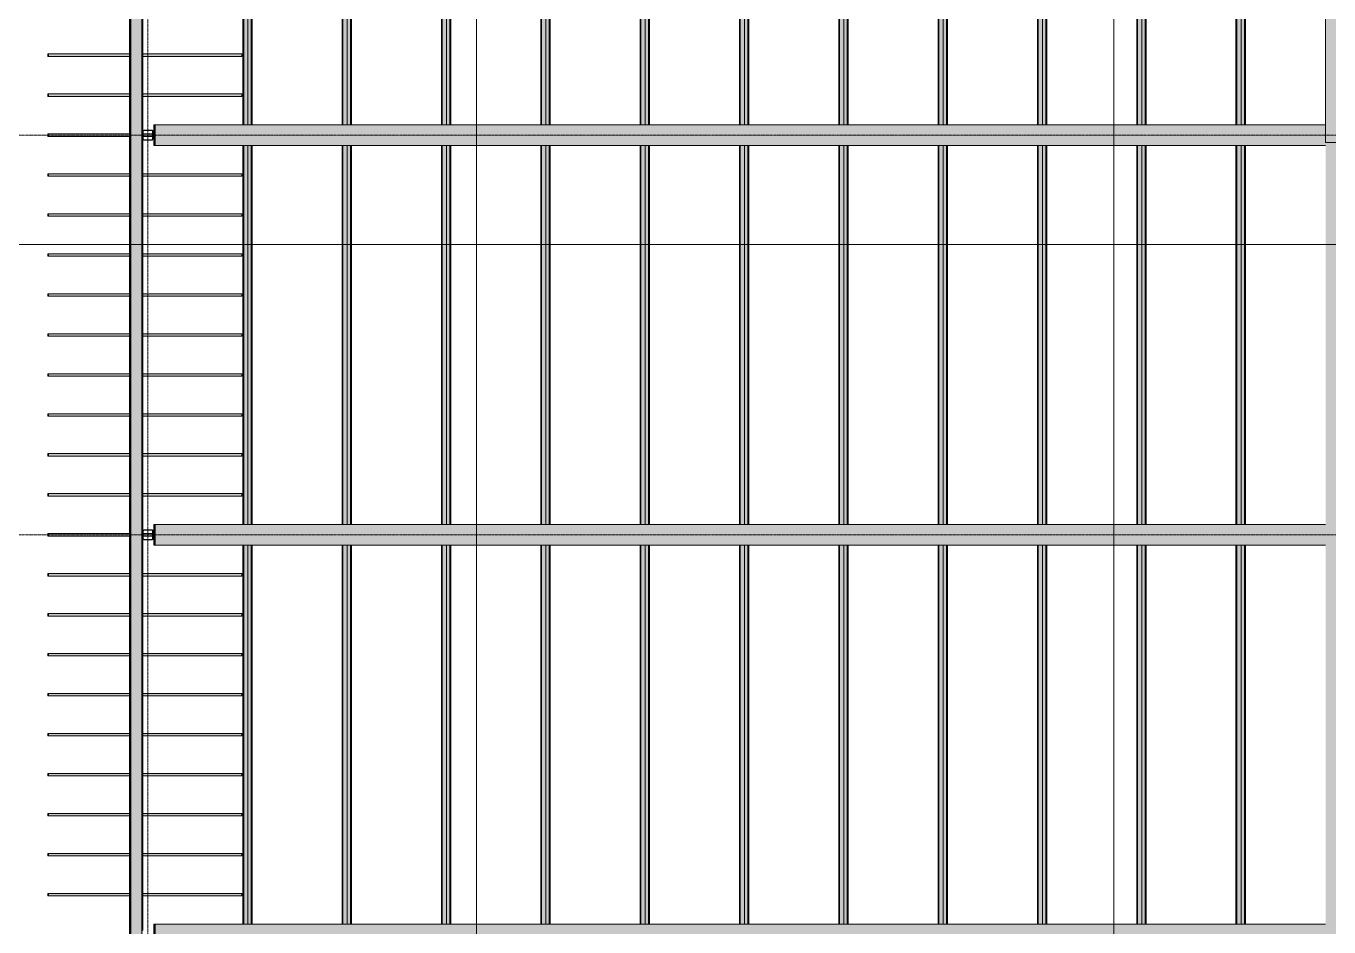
# Model space of a CAD drawing. Header units: inches. Extents: x 20139 to 37433, y -23296 to -20170.
# Drawn here: x 21999 to 22786, y -21863 to -21319 of the extents above; entities that cross this region are included whole.
import ezdxf

# ---------------------------------------------------------------- set-up
doc = ezdxf.new("R2010")
doc.units = ezdxf.units.IN
doc.header["$MEASUREMENT"] = 0
doc.linetypes.add('Grid Line 1_2_', pattern=[0.875, 0.5, -0.125, 0.125, -0.125])
for name, color, linetype, lineweight in [('G-ANNO-SYMB', 111, 'Continuous', 9), ('S-BEAM', 12, 'Continuous', 9), ('S-COLS', 52, 'Continuous', 9), ('S-GRID', 1, 'Continuous', 9)]:
    doc.layers.add(name, color=color, linetype=linetype, lineweight=lineweight)

# ---------------------------------------------------------------- blocks, each defined once
blk = doc.blocks.new('W-Wide Flange - W21X166-782998-Structural Framing')
at = {"layer": 'S-BEAM'}
for points in [[(22076.2, -21866.29), (22077.02, -21866.29), (22077.02, -21861.35), (22076.2, -21861.35), (22076.2, -21866.29)], [(22769.71, -21873.75), (22783.52, -21873.75), (22783.52, -21861.35), (22077.08, -21861.35), (22077.08, -21873.75), (22631.46, -21873.75)], [(22076.23, -21867.18), (22077.02, -21867.15), (22077.02, -21866.29), (22076.2, -21866.29), (22076.22, -21867.15)], [(22076.2, -21868.82), (22077.02, -21868.82), (22076.98, -21867.93), (22076.22, -21867.96), (22076.2, -21868.59)], [(22076.2, -21873.75), (22077.02, -21873.75), (22077.02, -21868.82), (22076.2, -21868.82), (22076.2, -21872.02)]]:
    blk.add_hatch(color=256, dxfattribs=at).paths.add_polyline_path(points, flags=0)
h = blk.add_hatch(color=256, dxfattribs=at)
h.paths.add_polyline_path([(22076.14, -21873.75), (22076.2, -21873.75), (22076.14, -21872.02)], flags=0)
h.paths.add_polyline_path([(22076.98, -21867.93), (22076.98, -21867.18), (22076.23, -21867.18), (22076.23, -21867.93)], flags=0)
for p, q in [((22076.14, -21873.75), (22076.14, -21861.35)), ((22076.14, -21861.35), (22076.2, -21861.35)), ((22076.2, -21861.35), (22076.2, -21866.29)), ((22076.2, -21861.35), (22077.02, -21861.35)), ((22077.02, -21861.35), (22077.08, -21861.35)), ((22077.02, -21866.29), (22077.02, -21861.35)), ((22077.08, -21861.35), (22077.08, -21873.75)), ((22077.08, -21861.35), (22783.52, -21861.35)), ((22076.2, -21868.82), (22076.2, -21873.75)), ((22076.23, -21867.18), (22076.98, -21867.18)), ((22076.98, -21867.93), (22076.23, -21867.93)), ((22077.02, -21873.75), (22077.02, -21868.82)), ((22076.2, -21873.75), (22076.14, -21873.75)), ((22076.2, -21873.75), (22077.02, -21873.75)), ((22077.08, -21873.75), (22077.02, -21873.75)), ((22077.08, -21873.75), (22783.52, -21873.75))]:
    blk.add_line(p, q, dxfattribs=at)
for centre, start_param, end_param in [((22076.23, -21866.29), 1.570796, 3.141593), ((22076.23, -21868.82), 0, 1.570796), ((22076.98, -21866.29), 3.141593, 4.712389), ((22076.98, -21868.82), 4.712389, 6.283185)]:
    blk.add_ellipse(centre, major_axis=(0, 0.89), ratio=0.041631, start_param=start_param, end_param=end_param, dxfattribs=at)
blk = doc.blocks.new('W-Wide Flange - W21X166-V14-Structural Framing')
at = {"layer": 'S-BEAM'}
h = blk.add_hatch(color=256, dxfattribs=at)
h.paths.add_polyline_path([(22076.14, -21632.5), (22076.2, -21632.5), (22076.14, -21629.93)], flags=0)
h.paths.add_polyline_path([(22076.98, -21626.68), (22076.98, -21625.93), (22076.23, -21625.93), (22076.23, -21626.68)], flags=0)
for points in [[(22076.2, -21625.04), (22077.02, -21625.04), (22077.02, -21620.1), (22076.2, -21620.1), (22076.2, -21625.04)], [(22076.23, -21625.93), (22077.02, -21625.9), (22077.02, -21625.04), (22076.2, -21625.04), (22076.22, -21625.9)], [(22769.71, -21632.5), (22783.52, -21632.5), (22783.52, -21620.1), (22077.08, -21620.1), (22077.08, -21632.5), (22700.59, -21632.5)], [(22076.2, -21632.5), (22077.02, -21632.5), (22077.02, -21627.57), (22076.2, -21627.57), (22076.2, -21629.93)]]:
    blk.add_hatch(color=256, dxfattribs=at).paths.add_polyline_path(points, flags=0)
h = blk.add_hatch(color=256, dxfattribs=at)
h.paths.add_polyline_path([(22077.02, -21627.12), (22076.98, -21626.68), (22076.22, -21626.71), (22076.2, -21627.12)], flags=0)
h.paths.add_polyline_path([(22076.2, -21627.57), (22077.02, -21627.57), (22077.02, -21627.12), (22076.2, -21627.12), (22076.2, -21627.34)], flags=0)
for p, q in [((22076.14, -21632.5), (22076.14, -21620.1)), ((22076.14, -21620.1), (22076.2, -21620.1)), ((22076.2, -21620.1), (22076.2, -21625.04)), ((22076.2, -21620.1), (22077.02, -21620.1)), ((22076.23, -21625.93), (22076.98, -21625.93)), ((22076.98, -21626.68), (22076.23, -21626.68)), ((22077.02, -21620.1), (22077.08, -21620.1)), ((22077.02, -21625.04), (22077.02, -21620.1)), ((22077.08, -21620.1), (22077.08, -21632.5)), ((22077.08, -21620.1), (22783.54, -21620.1)), ((22076.2, -21632.5), (22076.14, -21632.5)), ((22076.2, -21627.57), (22076.2, -21632.5)), ((22076.2, -21632.5), (22077.02, -21632.5)), ((22077.02, -21632.5), (22077.02, -21627.57)), ((22077.08, -21632.5), (22077.02, -21632.5)), ((22077.08, -21632.5), (22783.54, -21632.5))]:
    blk.add_line(p, q, dxfattribs=at)
for centre, start_param, end_param in [((22076.23, -21625.04), 1.570796, 3.141593), ((22076.23, -21627.57), 0, 1.570796), ((22076.98, -21625.04), 3.141593, 4.712389), ((22076.98, -21627.57), 4.712389, 6.283185)]:
    blk.add_ellipse(centre, major_axis=(0, 0.89), ratio=0.041631, start_param=start_param, end_param=end_param, dxfattribs=at)
blk = doc.blocks.new('W-Wide Flange - W21X166-772880-Structural Framing')
at = {"layer": 'S-BEAM'}
for points in [[(22076.2, -21383.79), (22077.02, -21383.79), (22077.02, -21378.85), (22076.2, -21378.85), (22076.2, -21383.79)], [(22783.52, -21391.25), (22783.52, -21378.85), (22077.08, -21378.85), (22077.08, -21391.25), (22769.71, -21391.25)], [(22076.23, -21384.68), (22077.02, -21384.65), (22077.02, -21383.79), (22076.2, -21383.79), (22076.22, -21384.65)], [(22076.2, -21386.32), (22077.02, -21386.32), (22076.98, -21385.43), (22076.22, -21385.46), (22076.2, -21386.09)], [(22076.2, -21391.25), (22077.02, -21391.25), (22077.02, -21386.32), (22076.2, -21386.32), (22076.2, -21387.85)]]:
    blk.add_hatch(color=256, dxfattribs=at).paths.add_polyline_path(points, flags=0)
h = blk.add_hatch(color=256, dxfattribs=at)
h.paths.add_polyline_path([(22076.14, -21391.25), (22076.2, -21391.25), (22076.14, -21387.85)], flags=0)
h.paths.add_polyline_path([(22076.98, -21385.43), (22076.98, -21384.68), (22076.23, -21384.68), (22076.23, -21385.43)], flags=0)
for p, q in [((22076.14, -21391.25), (22076.14, -21378.85)), ((22076.14, -21378.85), (22076.2, -21378.85)), ((22076.2, -21378.85), (22076.2, -21383.79)), ((22076.2, -21378.85), (22077.02, -21378.85)), ((22077.02, -21378.85), (22077.08, -21378.85)), ((22077.02, -21383.79), (22077.02, -21378.85)), ((22077.08, -21378.85), (22077.08, -21391.25)), ((22077.08, -21378.85), (22783.56, -21378.85)), ((22076.2, -21386.32), (22076.2, -21391.25)), ((22076.23, -21384.68), (22076.98, -21384.68)), ((22076.98, -21385.43), (22076.23, -21385.43)), ((22077.02, -21391.25), (22077.02, -21386.32)), ((22076.2, -21391.25), (22076.14, -21391.25)), ((22076.2, -21391.25), (22077.02, -21391.25)), ((22077.08, -21391.25), (22077.02, -21391.25)), ((22077.08, -21391.25), (22783.53, -21391.25))]:
    blk.add_line(p, q, dxfattribs=at)
for centre, start_param, end_param in [((22076.23, -21383.79), 1.570796, 3.141593), ((22076.23, -21386.32), 0, 1.570796), ((22076.98, -21383.79), 3.141593, 4.712389), ((22076.98, -21386.32), 4.712389, 6.283185)]:
    blk.add_ellipse(centre, major_axis=(0, 0.89), ratio=0.041631, start_param=start_param, end_param=end_param, dxfattribs=at)
blk = doc.blocks.new('Girt_C - 8_D-803273-Structural Framing')
at = {"layer": 'S-BEAM'}
for points in [[(22061.64, -22786.18), (22062.21, -22786.18), (22062.21, -21134.62), (22061.64, -21134.62), (22061.64, -22782.26)], [(22062.29, -22786.18), (22069, -22786.18), (22069, -21134.62), (22062.29, -21134.62), (22062.29, -22782.26)], [(22069.07, -22786.18), (22069.64, -22786.18), (22069.64, -21134.62), (22069.07, -21134.62), (22069.07, -22782.26)]]:
    blk.add_hatch(color=256, dxfattribs=at).paths.add_polyline_path(points, flags=0)
for p, q in [((22061.64, -21134.62), (22061.64, -22786.18)), ((22062.21, -21134.62), (22062.21, -22786.18)), ((22062.29, -21134.62), (22062.29, -22786.18)), ((22069, -21134.62), (22069, -22786.18)), ((22069.07, -21134.62), (22069.07, -22786.18)), ((22069.64, -21382.52), (22069.64, -21146.34)), ((22069.64, -21623.77), (22069.64, -21387.59)), ((22069.64, -21865.02), (22069.64, -21628.84))]:
    blk.add_line(p, q, dxfattribs=at)
blk = doc.blocks.new('Girt_Z - 8_D-790497-Structural Framing')
at = {"layer": 'S-BEAM'}
h = blk.add_hatch(color=256, dxfattribs=at)
h.paths.add_polyline_path([(22783.62, -22364.05), (22783.71, -22364.05), (22783.61, -22249.05), (22783.52, -22249.05), (22783.55, -22364.05)], flags=0)
h.paths.add_polyline_path([(22783.55, -21389.53), (22783.71, -21389.53), (22783.62, -21147.05), (22783.52, -21147.05), (22783.53, -21389.53)], flags=0)
h.paths.add_polyline_path([(22783.55, -21139.05), (22783.71, -21139.05), (22783.62, -21134.3), (22783.52, -21134.3), (22783.52, -21139.05)], flags=0)
h = blk.add_hatch(color=256, dxfattribs=at)
h.paths.add_polyline_path([(22786.99, -22364.05), (22790.88, -22364.05), (22790.88, -22249.05), (22783.71, -22249.05), (22783.71, -22364.05)], flags=0)
h.paths.add_polyline_path([(22784.17, -21389.53), (22790.88, -21389.53), (22790.88, -21147.05), (22783.71, -21147.05), (22783.71, -21389.53)], flags=0)
h.paths.add_polyline_path([(22783.71, -21146.41), (22790.88, -21146.41), (22790.88, -21139.7), (22783.71, -21139.7)], flags=0)
h.paths.add_polyline_path([(22783.71, -21139.05), (22790.88, -21139.05), (22790.88, -21134.3), (22783.71, -21134.3), (22783.71, -21136.08)], flags=0)
blk.add_line((22783.52, -21389.53), (22783.52, -21147.05), dxfattribs=at)
blk = doc.blocks.new('Girt_Z - 8_D-841743-Structural Framing')
at = {"layer": 'S-BEAM'}
for points in [[(22783.52, -22249.05), (22783.71, -22249.05), (22783.71, -21389.53), (22783.52, -21389.53), (22783.52, -22181.89)], [(22790.88, -22249.05), (22790.88, -21389.53), (22783.71, -21389.53), (22783.71, -22249.05)], [(22790.95, -22249.05), (22791.52, -22249.05), (22791.52, -21389.53), (22790.95, -21389.53), (22790.95, -22181.89)], [(22790.88, -22249.05), (22790.95, -22249.05), (22790.88, -22181.89)]]:
    blk.add_hatch(color=256, dxfattribs=at).paths.add_polyline_path(points, flags=0)
for p, q in [((22783.71, -21389.53), (22783.52, -21389.53)), ((22790.88, -21389.53), (22783.71, -21389.53)), ((22790.95, -21389.53), (22790.88, -21389.53)), ((22790.88, -21389.53), (22790.88, -22249.05)), ((22791.52, -21389.53), (22790.95, -21389.53)), ((22790.95, -21389.53), (22790.95, -22249.05)), ((22791.52, -21622.32), (22791.52, -21389.53)), ((22791.52, -21863.57), (22791.52, -21630.28)), ((22791.52, -22104.82), (22791.52, -21871.53)), ((22791.52, -22249.05), (22791.52, -22112.78)), ((22783.52, -22249.05), (22783.71, -22249.05)), ((22783.71, -22249.05), (22790.88, -22249.05)), ((22790.88, -22249.05), (22790.95, -22249.05)), ((22790.95, -22249.05), (22791.52, -22249.05))]:
    blk.add_line(p, q, dxfattribs=at)
blk = doc.blocks.new('Dimension Lumber - 2x8-834901-Structural Framing')
at = {"layer": 'S-BEAM'}
blk.add_hatch(color=256, dxfattribs=at).paths.add_polyline_path([(22012.65, -22519.68), (22012.65, -22518.18), (22012.34, -22518.18), (22012.34, -22519.68)], flags=0)
h = blk.add_hatch(color=256, dxfattribs=at)
h.paths.add_polyline_path([(22078.49, -22519.68), (22129.45, -22519.68), (22129.45, -22518.18), (22069.64, -22518.18), (22069.64, -22519.68)], flags=0)
h.paths.add_polyline_path([(22012.65, -22519.68), (22061.64, -22519.68), (22061.64, -22518.18), (22012.65, -22518.18)], flags=0)
for p, q in [((22012.34, -22519.68), (22012.34, -22518.18)), ((22012.34, -22518.18), (22012.65, -22518.18)), ((22012.65, -22519.68), (22012.34, -22519.68)), ((22012.65, -22518.18), (22012.65, -22519.68)), ((22061.64, -22518.18), (22012.65, -22518.18)), ((22061.64, -22519.68), (22012.65, -22519.68)), ((22129.45, -22518.18), (22069.64, -22518.18)), ((22129.45, -22519.68), (22069.64, -22519.68)), ((22129.45, -22519.68), (22129.45, -22518.18))]:
    blk.add_line(p, q, dxfattribs=at)
blk = doc.blocks.new('Dimension Lumber - 2x8-V34-Structural Framing')
at = {"layer": 'S-BEAM'}
blk.add_hatch(color=256, dxfattribs=at).paths.add_polyline_path([(22012.65, -22350.8), (22012.65, -22349.3), (22012.34, -22349.3), (22012.34, -22350.8)], flags=0)
h = blk.add_hatch(color=256, dxfattribs=at)
h.paths.add_polyline_path([(22069.87, -22350.8), (22075.41, -22350.8), (22075.41, -22349.3), (22069.87, -22349.3), (22069.87, -22350.69)], flags=0)
h.paths.add_polyline_path([(22012.65, -22350.8), (22061.64, -22350.8), (22061.64, -22349.3), (22012.65, -22349.3)], flags=0)
h.paths.add_polyline_path([(22076.14, -22350.8), (22076.14, -22349.3), (22075.64, -22349.3), (22075.64, -22350.8)], flags=0)
for p, q in [((22012.34, -22350.8), (22012.34, -22349.3)), ((22012.34, -22349.3), (22012.65, -22349.3)), ((22012.65, -22349.3), (22012.65, -22350.8)), ((22061.64, -22349.3), (22012.65, -22349.3)), ((22075.41, -22349.3), (22069.87, -22349.3)), ((22076.14, -22349.3), (22075.64, -22349.3)), ((22012.65, -22350.8), (22012.34, -22350.8)), ((22061.64, -22350.8), (22012.65, -22350.8)), ((22075.41, -22350.8), (22069.87, -22350.8)), ((22076.14, -22350.8), (22075.64, -22350.8))]:
    blk.add_line(p, q, dxfattribs=at)
blk = doc.blocks.new('Girt_Z - 8_D-834020-Structural Framing')
at = {"layer": 'S-BEAM'}
h = blk.add_hatch(color=256, dxfattribs=at)
h.paths.add_polyline_path([(22729.44, -22778.1), (22729.95, -22778.1), (22729.95, -22549.25), (22729.44, -22549.25), (22729.44, -22762.9)], flags=0)
h.paths.add_polyline_path([(22729.44, -22536.85), (22729.95, -22536.85), (22729.95, -22356.25), (22729.44, -22356.25), (22729.44, -22491.76)], flags=0)
h.paths.add_polyline_path([(22729.95, -22343.85), (22729.95, -22114.64), (22729.44, -22114.64), (22729.44, -22343.85)], flags=0)
h.paths.add_polyline_path([(22729.95, -22102.24), (22729.95, -21873.75), (22729.44, -21873.75), (22729.44, -22102.24)], flags=0)
h.paths.add_polyline_path([(22729.44, -21861.35), (22729.95, -21861.35), (22729.95, -21632.5), (22729.44, -21632.5), (22729.44, -21794.55)], flags=0)
h.paths.add_polyline_path([(22729.44, -21620.1), (22729.95, -21620.1), (22729.95, -21391.25), (22729.44, -21391.25), (22729.44, -21562.15)], flags=0)
h.paths.add_polyline_path([(22729.44, -21378.85), (22729.95, -21378.85), (22729.95, -21150), (22729.44, -21150), (22729.44, -21329.75)], flags=0)
h.paths.add_polyline_path([(22729.44, -21137.6), (22729.95, -21137.6), (22729.95, -20908.75), (22729.44, -20908.75), (22729.44, -21136.08)], flags=0)
h = blk.add_hatch(color=256, dxfattribs=at)
h.paths.add_polyline_path([(22729.95, -22778.1), (22732.31, -22778.1), (22732.31, -22549.25), (22729.95, -22549.25), (22729.95, -22762.9)], flags=0)
h.paths.add_polyline_path([(22729.95, -22536.85), (22732.31, -22536.85), (22732.31, -22356.25), (22729.95, -22356.25), (22729.95, -22491.76)], flags=0)
h.paths.add_polyline_path([(22732.31, -22343.85), (22732.31, -22114.64), (22729.95, -22114.64), (22729.95, -22343.85)], flags=0)
h.paths.add_polyline_path([(22732.31, -22102.24), (22732.31, -21873.75), (22729.95, -21873.75), (22729.95, -22102.24)], flags=0)
h.paths.add_polyline_path([(22729.95, -21861.35), (22732.31, -21861.35), (22732.31, -21632.5), (22729.95, -21632.5), (22729.95, -21794.55)], flags=0)
h.paths.add_polyline_path([(22729.95, -21620.1), (22732.31, -21620.1), (22732.31, -21391.25), (22729.95, -21391.25), (22729.95, -21562.15)], flags=0)
h.paths.add_polyline_path([(22729.95, -21378.85), (22732.31, -21378.85), (22732.31, -21150), (22729.95, -21150), (22729.95, -21329.75)], flags=0)
h.paths.add_polyline_path([(22729.95, -21137.6), (22732.31, -21137.6), (22732.31, -20908.75), (22729.95, -20908.75), (22729.95, -21136.08)], flags=0)
h = blk.add_hatch(color=256, dxfattribs=at)
h.paths.add_polyline_path([(22732.31, -22778.1), (22732.49, -22778.1), (22732.4, -22549.25), (22732.31, -22549.25), (22732.31, -22762.9)], flags=0)
h.paths.add_polyline_path([(22732.47, -22536.85), (22732.49, -22536.85), (22732.4, -22356.25), (22732.31, -22356.25), (22732.41, -22536.85)], flags=0)
h.paths.add_polyline_path([(22732.42, -22343.85), (22732.49, -22343.85), (22732.4, -22114.64), (22732.31, -22114.64), (22732.4, -22343.85)], flags=0)
h.paths.add_polyline_path([(22732.31, -22102.24), (22732.49, -22102.24), (22732.4, -21873.75), (22732.31, -21873.75), (22732.31, -21949.49)], flags=0)
h.paths.add_polyline_path([(22732.44, -21861.35), (22732.49, -21861.35), (22732.4, -21632.5), (22732.31, -21632.5), (22732.4, -21861.35)], flags=0)
h.paths.add_polyline_path([(22732.44, -21620.1), (22732.49, -21620.1), (22732.4, -21391.25), (22732.31, -21391.25), (22732.4, -21620.1)], flags=0)
h.paths.add_polyline_path([(22732.45, -21378.85), (22732.49, -21378.85), (22732.39, -21150), (22732.31, -21150), (22732.4, -21378.85)], flags=0)
h.paths.add_polyline_path([(22732.31, -21137.6), (22732.49, -21137.6), (22732.4, -20908.75), (22732.31, -20908.75), (22732.31, -21136.08)], flags=0)
h = blk.add_hatch(color=256, dxfattribs=at)
h.paths.add_polyline_path([(22734.56, -22778.1), (22734.56, -22549.25), (22732.49, -22549.25), (22732.49, -22778.1)], flags=0)
h.paths.add_polyline_path([(22734.56, -22536.85), (22734.56, -22356.25), (22732.49, -22356.25), (22732.49, -22536.85)], flags=0)
h.paths.add_polyline_path([(22732.49, -22343.85), (22734.56, -22343.85), (22734.56, -22114.64), (22732.49, -22114.64), (22732.49, -22336.82)], flags=0)
h.paths.add_polyline_path([(22732.49, -22102.24), (22734.56, -22102.24), (22734.56, -21873.75), (22732.49, -21873.75), (22732.49, -21949.49)], flags=0)
h.paths.add_polyline_path([(22734.56, -21861.35), (22734.56, -21632.5), (22732.49, -21632.5), (22732.49, -21861.35)], flags=0)
h.paths.add_polyline_path([(22734.56, -21620.1), (22734.56, -21391.25), (22732.49, -21391.25), (22732.49, -21620.1)], flags=0)
h.paths.add_polyline_path([(22734.56, -21378.85), (22734.56, -21150), (22732.49, -21150), (22732.49, -21378.85)], flags=0)
h.paths.add_polyline_path([(22734.56, -21137.6), (22734.56, -20908.75), (22732.49, -20908.75), (22732.49, -21137.6)], flags=0)
h = blk.add_hatch(color=256, dxfattribs=at)
h.paths.add_polyline_path([(22734.56, -22778.1), (22735.03, -22778.1), (22735.03, -22549.25), (22734.56, -22549.25), (22734.56, -22762.9)], flags=0)
h.paths.add_polyline_path([(22734.56, -22536.85), (22735.03, -22536.85), (22735.03, -22356.25), (22734.56, -22356.25), (22734.56, -22491.76)], flags=0)
h.paths.add_polyline_path([(22735.03, -22343.85), (22735.03, -22114.64), (22734.56, -22114.64), (22734.56, -22343.85)], flags=0)
h.paths.add_polyline_path([(22735.03, -22102.24), (22735.03, -21873.75), (22734.56, -21873.75), (22734.56, -22102.24)], flags=0)
h.paths.add_polyline_path([(22734.56, -21861.35), (22735.03, -21861.35), (22735.03, -21632.5), (22734.56, -21632.5), (22734.56, -21794.55)], flags=0)
h.paths.add_polyline_path([(22734.56, -21620.1), (22735.03, -21620.1), (22735.03, -21391.25), (22734.56, -21391.25), (22734.56, -21562.15)], flags=0)
h.paths.add_polyline_path([(22734.56, -21378.85), (22735.03, -21378.85), (22735.03, -21150), (22734.56, -21150), (22734.56, -21329.75)], flags=0)
h.paths.add_polyline_path([(22734.56, -21137.6), (22735.03, -21137.6), (22735.03, -20908.75), (22734.56, -20908.75), (22734.56, -21136.08)], flags=0)
h = blk.add_hatch(color=256, dxfattribs=at)
h.paths.add_polyline_path([(22735.03, -22778.1), (22735.11, -22778.1), (22735.03, -22762.9)], flags=0)
h.paths.add_polyline_path([(22735.03, -22536.85), (22735.11, -22536.85), (22735.03, -22491.76)], flags=0)
h.paths.add_polyline_path([(22735.03, -21861.35), (22735.11, -21861.35), (22735.03, -21794.55)], flags=0)
h.paths.add_polyline_path([(22735.03, -21620.1), (22735.11, -21620.1), (22735.03, -21562.15)], flags=0)
h.paths.add_polyline_path([(22735.03, -21378.85), (22735.11, -21378.85), (22735.03, -21329.75)], flags=0)
h.paths.add_polyline_path([(22735.03, -21137.6), (22735.11, -21137.6), (22735.03, -21136.08)], flags=0)
for p, q in [((22729.44, -21150), (22729.44, -21378.85)), ((22729.95, -21150), (22729.95, -21378.85)), ((22732.49, -21378.85), (22732.49, -21150)), ((22734.56, -21150), (22734.56, -21378.85)), ((22735.03, -21150), (22735.03, -21378.85)), ((22735.11, -21150), (22735.11, -21378.85)), ((22729.44, -21391.25), (22729.44, -21620.1)), ((22729.95, -21391.25), (22729.95, -21620.1)), ((22732.49, -21620.1), (22732.49, -21391.25)), ((22734.56, -21391.25), (22734.56, -21620.1)), ((22735.03, -21391.25), (22735.03, -21620.1)), ((22735.11, -21391.25), (22735.11, -21620.1)), ((22729.44, -21632.5), (22729.44, -21861.35)), ((22729.95, -21632.5), (22729.95, -21861.35)), ((22732.49, -21861.35), (22732.49, -21632.5)), ((22734.56, -21632.5), (22734.56, -21861.35)), ((22735.03, -21632.5), (22735.03, -21861.35)), ((22735.11, -21632.5), (22735.11, -21861.35))]:
    blk.add_line(p, q, dxfattribs=at)
blk = doc.blocks.new('Girt_Z - 8_D-834902-Structural Framing')
at = {"layer": 'S-BEAM'}
h = blk.add_hatch(color=256, dxfattribs=at)
h.paths.add_polyline_path([(22129.96, -22536.85), (22130.47, -22536.85), (22130.47, -22356.25), (22129.96, -22356.25), (22129.96, -22530.49)], flags=0)
h.paths.add_polyline_path([(22130.47, -22343.85), (22130.47, -22114.64), (22129.96, -22114.64), (22129.96, -22343.85), (22130.34, -22343.85)], flags=0)
h.paths.add_polyline_path([(22130.47, -22102.24), (22130.47, -21873.75), (22129.96, -21873.75), (22129.96, -22102.24)], flags=0)
h.paths.add_polyline_path([(22129.96, -21861.35), (22130.47, -21861.35), (22130.47, -21632.5), (22129.96, -21632.5), (22129.96, -21833.29)], flags=0)
h.paths.add_polyline_path([(22129.96, -21620.1), (22130.47, -21620.1), (22130.47, -21391.25), (22129.96, -21391.25), (22129.96, -21562.15)], flags=0)
h.paths.add_polyline_path([(22130.47, -21378.85), (22130.47, -21150), (22129.96, -21150), (22129.96, -21378.85)], flags=0)
h.paths.add_polyline_path([(22129.96, -21137.6), (22130.47, -21137.6), (22130.47, -20908.75), (22129.96, -20908.75), (22129.96, -21097.34)], flags=0)
h = blk.add_hatch(color=256, dxfattribs=at)
h.paths.add_polyline_path([(22130.47, -22536.85), (22132.83, -22536.85), (22132.83, -22356.25), (22130.47, -22356.25), (22130.47, -22530.49)], flags=0)
h.paths.add_polyline_path([(22130.47, -22343.85), (22132.83, -22343.85), (22132.83, -22114.64), (22130.47, -22114.64), (22130.47, -22336.82)], flags=0)
h.paths.add_polyline_path([(22132.83, -22102.24), (22132.83, -21873.75), (22130.47, -21873.75), (22130.47, -22102.24)], flags=0)
h.paths.add_polyline_path([(22130.47, -21861.35), (22132.83, -21861.35), (22132.83, -21632.5), (22130.47, -21632.5), (22130.47, -21833.29)], flags=0)
h.paths.add_polyline_path([(22130.47, -21620.1), (22132.83, -21620.1), (22132.83, -21391.25), (22130.47, -21391.25), (22130.47, -21562.15)], flags=0)
h.paths.add_polyline_path([(22132.83, -21378.85), (22132.83, -21150), (22130.47, -21150), (22130.47, -21378.85)], flags=0)
h.paths.add_polyline_path([(22130.47, -21137.6), (22132.83, -21137.6), (22132.83, -20908.75), (22130.47, -20908.75), (22130.47, -21097.34)], flags=0)
h = blk.add_hatch(color=256, dxfattribs=at)
h.paths.add_polyline_path([(22132.83, -22536.85), (22133.01, -22536.85), (22132.92, -22356.25), (22132.83, -22356.25), (22132.83, -22530.49)], flags=0)
h.paths.add_polyline_path([(22132.84, -22343.85), (22133.01, -22343.85), (22132.92, -22114.64), (22132.83, -22114.64), (22132.83, -22343.85)], flags=0)
h.paths.add_polyline_path([(22132.86, -22102.24), (22133.01, -22102.24), (22132.92, -21873.75), (22132.83, -21873.75), (22132.83, -22102.24)], flags=0)
h.paths.add_polyline_path([(22132.83, -21861.35), (22133.01, -21861.35), (22132.92, -21632.5), (22132.83, -21632.5), (22132.83, -21833.29)], flags=0)
h.paths.add_polyline_path([(22132.88, -21620.1), (22133.01, -21620.1), (22132.92, -21391.25), (22132.83, -21391.25), (22132.83, -21620.1)], flags=0)
h.paths.add_polyline_path([(22132.99, -21378.85), (22133.01, -21378.85), (22132.91, -21150), (22132.83, -21150), (22132.92, -21378.85), (22132.97, -21378.85)], flags=0)
h.paths.add_polyline_path([(22132.92, -21137.6), (22133.01, -21137.6), (22132.92, -20908.75), (22132.83, -20908.75), (22132.91, -21137.6)], flags=0)
h = blk.add_hatch(color=256, dxfattribs=at)
h.paths.add_polyline_path([(22135.08, -22536.85), (22135.08, -22356.25), (22133.01, -22356.25), (22133.01, -22536.85)], flags=0)
h.paths.add_polyline_path([(22135.08, -22343.85), (22135.08, -22114.64), (22133.01, -22114.64), (22133.01, -22343.85)], flags=0)
h.paths.add_polyline_path([(22133.01, -22102.24), (22135.08, -22102.24), (22135.08, -21873.75), (22133.01, -21873.75), (22133.01, -21949.49)], flags=0)
h.paths.add_polyline_path([(22135.08, -21861.35), (22135.08, -21632.5), (22133.01, -21632.5), (22133.01, -21861.35)], flags=0)
h.paths.add_polyline_path([(22135.08, -21620.1), (22135.08, -21391.25), (22133.01, -21391.25), (22133.01, -21620.1)], flags=0)
h.paths.add_polyline_path([(22133.01, -21378.85), (22135.08, -21378.85), (22135.08, -21150), (22133.01, -21150), (22133.01, -21329.75)], flags=0)
h.paths.add_polyline_path([(22135.08, -21137.6), (22135.08, -20908.75), (22133.01, -20908.75), (22133.01, -21137.6)], flags=0)
h = blk.add_hatch(color=256, dxfattribs=at)
h.paths.add_polyline_path([(22135.08, -22536.85), (22135.55, -22536.85), (22135.55, -22356.25), (22135.08, -22356.25), (22135.08, -22530.49)], flags=0)
h.paths.add_polyline_path([(22135.08, -22343.85), (22135.55, -22343.85), (22135.55, -22114.64), (22135.08, -22114.64), (22135.08, -22336.82)], flags=0)
h.paths.add_polyline_path([(22135.55, -22102.24), (22135.55, -21873.75), (22135.08, -21873.75), (22135.08, -22102.24)], flags=0)
h.paths.add_polyline_path([(22135.08, -21861.35), (22135.55, -21861.35), (22135.55, -21632.5), (22135.08, -21632.5), (22135.08, -21833.29)], flags=0)
h.paths.add_polyline_path([(22135.08, -21620.1), (22135.55, -21620.1), (22135.55, -21391.25), (22135.08, -21391.25), (22135.08, -21562.15)], flags=0)
h.paths.add_polyline_path([(22135.55, -21378.85), (22135.55, -21150), (22135.08, -21150), (22135.08, -21378.85)], flags=0)
h.paths.add_polyline_path([(22135.08, -21137.6), (22135.55, -21137.6), (22135.55, -20908.75), (22135.08, -20908.75), (22135.08, -21097.34)], flags=0)
h = blk.add_hatch(color=256, dxfattribs=at)
h.paths.add_polyline_path([(22135.55, -22536.85), (22135.63, -22536.85), (22135.55, -22530.49)], flags=0)
h.paths.add_polyline_path([(22135.55, -22343.85), (22135.63, -22343.85), (22135.55, -22336.82)], flags=0)
h.paths.add_polyline_path([(22135.55, -21861.35), (22135.63, -21861.35), (22135.55, -21833.29)], flags=0)
h.paths.add_polyline_path([(22135.55, -21620.1), (22135.63, -21620.1), (22135.55, -21562.15)], flags=0)
h.paths.add_polyline_path([(22135.55, -21137.6), (22135.63, -21137.6), (22135.55, -21097.34)], flags=0)
for p, q in [((22129.96, -21150), (22129.96, -21378.85)), ((22130.47, -21150), (22130.47, -21378.85)), ((22133.01, -21150), (22133.01, -21378.85)), ((22135.08, -21150), (22135.08, -21378.85)), ((22135.55, -21150), (22135.55, -21378.85)), ((22135.63, -21150), (22135.63, -21378.85)), ((22129.96, -21391.25), (22129.96, -21620.1)), ((22130.47, -21391.25), (22130.47, -21620.1)), ((22133.01, -21391.25), (22133.01, -21620.1)), ((22135.08, -21391.25), (22135.08, -21620.1)), ((22135.55, -21391.25), (22135.55, -21620.1)), ((22135.63, -21391.25), (22135.63, -21620.1)), ((22129.96, -21632.5), (22129.96, -21861.35)), ((22130.47, -21632.5), (22130.47, -21861.35)), ((22133.01, -21632.5), (22133.01, -21861.35)), ((22135.08, -21632.5), (22135.08, -21861.35)), ((22135.55, -21632.5), (22135.55, -21861.35)), ((22135.63, -21632.5), (22135.63, -21861.35))]:
    blk.add_line(p, q, dxfattribs=at)

msp = doc.modelspace()

# ---------------------------------------------------------------- linework, layer by layer
at = {"layer": 'G-ANNO-SYMB'}
for p, q in [((22655.70861, -20315.10083), (22655.70861, -23273.8711)), ((22271.0018, -20809.40908), (22271.0018, -23273.8711)), ((26455.39129, -21451.0947), (20185.73451, -21451.0947))]:
    msp.add_line(p, q, dxfattribs=at)
at = {"layer": 'S-BEAM'}
for p, q in [((22129.95994, -21336.80281), (22129.45307, -21336.80281)), ((22129.95994, -21360.92781), (22129.45307, -21360.92781)), ((22072.64023, -21385.05281), (22075.40723, -21385.05281)), ((22075.64023, -21385.05281), (22076.13979, -21385.05281)), ((22129.95994, -21409.17781), (22129.45307, -21409.17781)), ((22129.95994, -21433.30281), (22129.45307, -21433.30281)), ((22129.95994, -21457.42781), (22129.45307, -21457.42781)), ((22129.95994, -21481.55281), (22129.45307, -21481.55281)), ((22129.95994, -21505.67781), (22129.45307, -21505.67781)), ((22129.95994, -21529.80281), (22129.45307, -21529.80281)), ((22129.95994, -21553.92781), (22129.45307, -21553.92781)), ((22129.95994, -21578.05281), (22129.45307, -21578.05281)), ((22129.95994, -21602.17781), (22129.45307, -21602.17781)), ((22074.01701, -21626.30281), (22075.40723, -21626.30281)), ((22075.64023, -21626.30281), (22076.13979, -21626.30281)), ((22129.95994, -21650.42781), (22129.45307, -21650.42781)), ((22129.95994, -21674.55281), (22129.45307, -21674.55281)), ((22129.95994, -21698.67781), (22129.45307, -21698.67781)), ((22129.95994, -21722.80281), (22129.45307, -21722.80281)), ((22129.95994, -21746.92781), (22129.45307, -21746.92781)), ((22129.95994, -21771.05281), (22129.45307, -21771.05281)), ((22129.95994, -21795.17781), (22129.45307, -21795.17781)), ((22129.95994, -21819.30281), (22129.45307, -21819.30281)), ((22129.95994, -21843.42781), (22129.45307, -21843.42781))]:
    msp.add_line(p, q, dxfattribs=at)
at = {"layer": 'S-COLS', "lineweight": 15}
for p, q in [((22069.64023, -21387.58681), (22069.64023, -21382.51881)), ((22069.87323, -21382.51881), (22069.87323, -21387.58681)), ((22070.10623, -21382.05281), (22075.17423, -21382.05281)), ((22075.17423, -21382.28581), (22070.10623, -21382.28581)), ((22075.40723, -21387.58681), (22075.40723, -21382.51881)), ((22075.64023, -21382.51881), (22075.64023, -21387.58681)), ((22070.10623, -21387.81981), (22075.17423, -21387.81981)), ((22075.17423, -21388.05281), (22070.10623, -21388.05281)), ((22069.64023, -21628.83681), (22069.64023, -21623.76881)), ((22069.87323, -21623.76881), (22069.87323, -21628.83681)), ((22070.10623, -21623.30281), (22075.17423, -21623.30281)), ((22075.17423, -21623.53581), (22070.10623, -21623.53581)), ((22075.40723, -21628.83681), (22075.40723, -21623.76881)), ((22075.64023, -21623.76881), (22075.64023, -21628.83681)), ((22070.10623, -21629.06981), (22075.17423, -21629.06981)), ((22075.17423, -21629.30281), (22070.10623, -21629.30281))]:
    msp.add_line(p, q, dxfattribs=at)
for centre, radius, start, end in [((22070.10623, -21382.51881), 0.466, 90, 180), ((22070.10623, -21382.51881), 0.233, 90, 180), ((22075.17423, -21382.51881), 0.466, 0, 90), ((22075.17423, -21382.51881), 0.233, 0, 90), ((22070.10623, -21387.58681), 0.466, 180, 270), ((22070.10623, -21387.58681), 0.233, 180, 270), ((22075.17423, -21387.58681), 0.466, 270, 0), ((22075.17423, -21387.58681), 0.233, 270, 0), ((22070.10623, -21623.76881), 0.466, 90, 180), ((22070.10623, -21623.76881), 0.233, 90, 180), ((22075.17423, -21623.76881), 0.466, 0, 90), ((22075.17423, -21623.76881), 0.233, 0, 90), ((22070.10623, -21628.83681), 0.466, 180, 270), ((22070.10623, -21628.83681), 0.233, 180, 270), ((22075.17423, -21628.83681), 0.466, 270, 0), ((22075.17423, -21628.83681), 0.233, 270, 0)]:
    msp.add_arc(centre, radius, start, end, dxfattribs=at)
at = {"layer": 'S-GRID', "linetype": 'Grid Line 1_2_'}
for p, q in [((22072.64023, -23275.7461), (22072.64023, -20486.01334)), ((26605.69865, -21385.05281), (21698.58403, -21385.05281)), ((26605.69865, -21626.30281), (21698.58403, -21626.30281))]:
    msp.add_line(p, q, dxfattribs=at)

# ---------------------------------------------------------------- block references
at = {"layer": 'S-BEAM'}
for name, p in [('Girt_Z - 8_D-834902-Structural Framing', (0, 0)), ('Girt_Z - 8_D-834020-Structural Framing', (-539.53186, 0)), ('Girt_Z - 8_D-834020-Structural Framing', (-479.58388, 0)), ('Girt_Z - 8_D-834020-Structural Framing', (-419.63589, 0)), ('Girt_Z - 8_D-834020-Structural Framing', (-359.68791, 0)), ('Girt_Z - 8_D-834020-Structural Framing', (-299.73992, 0)), ('Girt_Z - 8_D-834020-Structural Framing', (-239.79194, 0)), ('Girt_Z - 8_D-834020-Structural Framing', (-179.84395, 0)), ('Girt_Z - 8_D-834020-Structural Framing', (-119.89597, 0)), ('Girt_Z - 8_D-834020-Structural Framing', (-59.94798, 0)), ('Girt_Z - 8_D-834020-Structural Framing', (0, 0)), ('Girt_C - 8_D-803273-Structural Framing', (0, 0)), ('Girt_Z - 8_D-790497-Structural Framing', (0, 0)), ('Dimension Lumber - 2x8-834901-Structural Framing', (0, 1182.125)), ('Dimension Lumber - 2x8-834901-Structural Framing', (0, 1158)), ('W-Wide Flange - W21X166-772880-Structural Framing', (0, 0)), ('Dimension Lumber - 2x8-V34-Structural Framing', (0, 965)), ('Girt_Z - 8_D-841743-Structural Framing', (0, 0)), ('Dimension Lumber - 2x8-834901-Structural Framing', (0, 1109.75)), ('Dimension Lumber - 2x8-834901-Structural Framing', (0, 1085.625)), ('Dimension Lumber - 2x8-834901-Structural Framing', (0, 1061.5)), ('Dimension Lumber - 2x8-834901-Structural Framing', (0, 1037.375)), ('Dimension Lumber - 2x8-834901-Structural Framing', (0, 1013.25)), ('Dimension Lumber - 2x8-834901-Structural Framing', (0, 989.125)), ('Dimension Lumber - 2x8-834901-Structural Framing', (0, 965)), ('Dimension Lumber - 2x8-834901-Structural Framing', (0, 940.875)), ('Dimension Lumber - 2x8-834901-Structural Framing', (0, 916.75)), ('Dimension Lumber - 2x8-V34-Structural Framing', (0, 723.75)), ('W-Wide Flange - W21X166-V14-Structural Framing', (0, 0)), ('Dimension Lumber - 2x8-834901-Structural Framing', (0, 868.5)), ('Dimension Lumber - 2x8-834901-Structural Framing', (0, 844.375)), ('Dimension Lumber - 2x8-834901-Structural Framing', (0, 820.25)), ('Dimension Lumber - 2x8-834901-Structural Framing', (0, 796.125)), ('Dimension Lumber - 2x8-834901-Structural Framing', (0, 772)), ('Dimension Lumber - 2x8-834901-Structural Framing', (0, 747.875)), ('Dimension Lumber - 2x8-834901-Structural Framing', (0, 723.75)), ('Dimension Lumber - 2x8-834901-Structural Framing', (0, 699.625)), ('Dimension Lumber - 2x8-834901-Structural Framing', (0, 675.5)), ('W-Wide Flange - W21X166-782998-Structural Framing', (0, 0))]:
    msp.add_blockref(name, p, dxfattribs=at)

doc.saveas('drawing.dxf')
